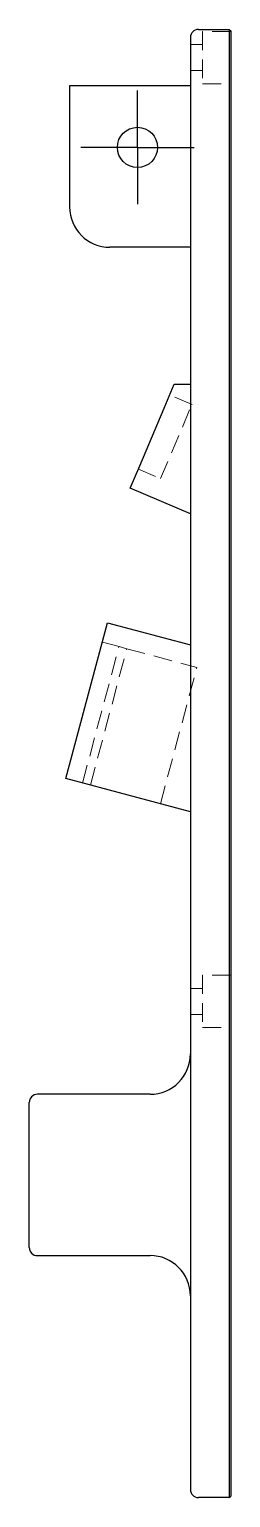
# Model space of a CAD drawing. Header units: millimetres. Extents: x 64 to 230, y 7 to 165.
# Drawn here: x 216.1 to 229.9, y 7 to 107 of the extents above.
import ezdxf

# ---------------------------------------------------------------- set-up
doc = ezdxf.new("R2010")
doc.units = ezdxf.units.MM
doc.linetypes.add('HIDDEN', pattern=[1.905, 1.27, -0.635])
doc.layers.add('10', color=7, linetype='Continuous')

# ---------------------------------------------------------------- blocks, each defined once
blk = doc.blocks.new('SW_CENTERMARKSYMBOL_3')
at = {"layer": '10', "color": 0}
for p, q in [((0, 2.5), (0, 3.87)), ((0, 0), (0, 2.5)), ((-2.5, 0), (-3.87, 0)), ((0, 0), (-2.5, 0)), ((0, 0), (0, -2.5)), ((0, 0), (2.5, 0)), ((2.5, 0), (3.87, 0)), ((0, -2.5), (0, -3.87))]:
    blk.add_line(p, q, dxfattribs=at)

msp = doc.modelspace()

# ---------------------------------------------------------------- linework, layer by layer
at = {"color": 7, "linetype": 'Continuous', "lineweight": 25}
for p, q in [((227.67, 107), (229.76, 107)), ((229.76, 107), (229.76, 101.51)), ((229.76, 107), (229.87, 106.89)), ((227.12, 106.45), (227.12, 101.51)), ((229.87, 106.89), (229.87, 101.51)), ((218.88, 103.15), (218.88, 100.41)), ((227.12, 103.15), (218.88, 103.15)), ((227.12, 101.51), (227.12, 12.49)), ((229.76, 101.51), (229.76, 12.49)), ((229.87, 101.51), (229.87, 12.49)), ((218.88, 100.41), (218.88, 94.91)), ((227.12, 92.16), (221.63, 92.16)), ((225.32, 81.19), (226.02, 82.84)), ((226.02, 82.84), (227.12, 82.84)), ((223.66, 77.27), (225.32, 81.19)), ((223.02, 75.76), (223.66, 77.27)), ((227.12, 74.01), (223.02, 75.76)), ((218.63, 55.98), (221.47, 66.59)), ((221.47, 66.59), (227.12, 65.08)), ((227.12, 53.7), (218.63, 55.98)), ((224.37, 34.47), (216.68, 34.47)), ((216.13, 24.03), (216.13, 33.92)), ((216.68, 23.48), (224.37, 23.48)), ((227.12, 12.49), (227.12, 7.55)), ((229.76, 12.49), (229.76, 7)), ((229.87, 12.49), (229.87, 7.11)), ((229.76, 7), (227.67, 7)), ((229.76, 7), (229.87, 7.11))]:
    msp.add_line(p, q, dxfattribs=at)
at = {"color": 7, "linetype": 'HIDDEN', "lineweight": 18}
for p, q in [((227.95, 106.86), (227.95, 103.29)), ((229.87, 106.86), (227.95, 106.86)), ((227.95, 105.96), (227.12, 105.96)), ((227.12, 104.2), (227.95, 104.2)), ((227.95, 103.29), (229.87, 103.29)), ((227.23, 81.46), (225.71, 82.11)), ((225.08, 76.41), (227.23, 81.46)), ((223.57, 77.05), (225.08, 76.41)), ((221.12, 65.27), (222.25, 64.96)), ((219.76, 55.67), (222.25, 64.96)), ((220.3, 55.53), (222.78, 64.82)), ((222.78, 64.82), (222.25, 64.96)), ((222.78, 64.82), (227.56, 63.54)), ((225.07, 54.25), (227.56, 63.54)), ((227.95, 42.58), (227.95, 39.01)), ((229.87, 42.58), (227.95, 42.58)), ((227.95, 41.67), (227.12, 41.67)), ((227.12, 39.91), (227.95, 39.91)), ((227.95, 39.01), (229.87, 39.01))]:
    msp.add_line(p, q, dxfattribs=at)
at = {"color": 7, "linetype": 'Continuous', "lineweight": 25}
msp.add_circle((223.51, 98.96), 1.37, dxfattribs=at)
for centre, radius, start, end in [((227.67, 106.45), 0.549, 90, 180), ((221.63, 94.91), 2.75, 180, 270), ((224.37, 37.22), 2.75, 270, 0), ((216.68, 33.92), 0.549, 90, 180), ((216.68, 24.03), 0.549, 180, 270), ((224.37, 20.74), 2.75, 0, 90), ((227.67, 7.55), 0.549, 180, 270)]:
    msp.add_arc(centre, radius, start, end, dxfattribs=at)

# ---------------------------------------------------------------- block references
at = {"layer": '10'}
msp.add_blockref('SW_CENTERMARKSYMBOL_3', (223.51, 98.96), dxfattribs=at)

doc.saveas('drawing.dxf')
